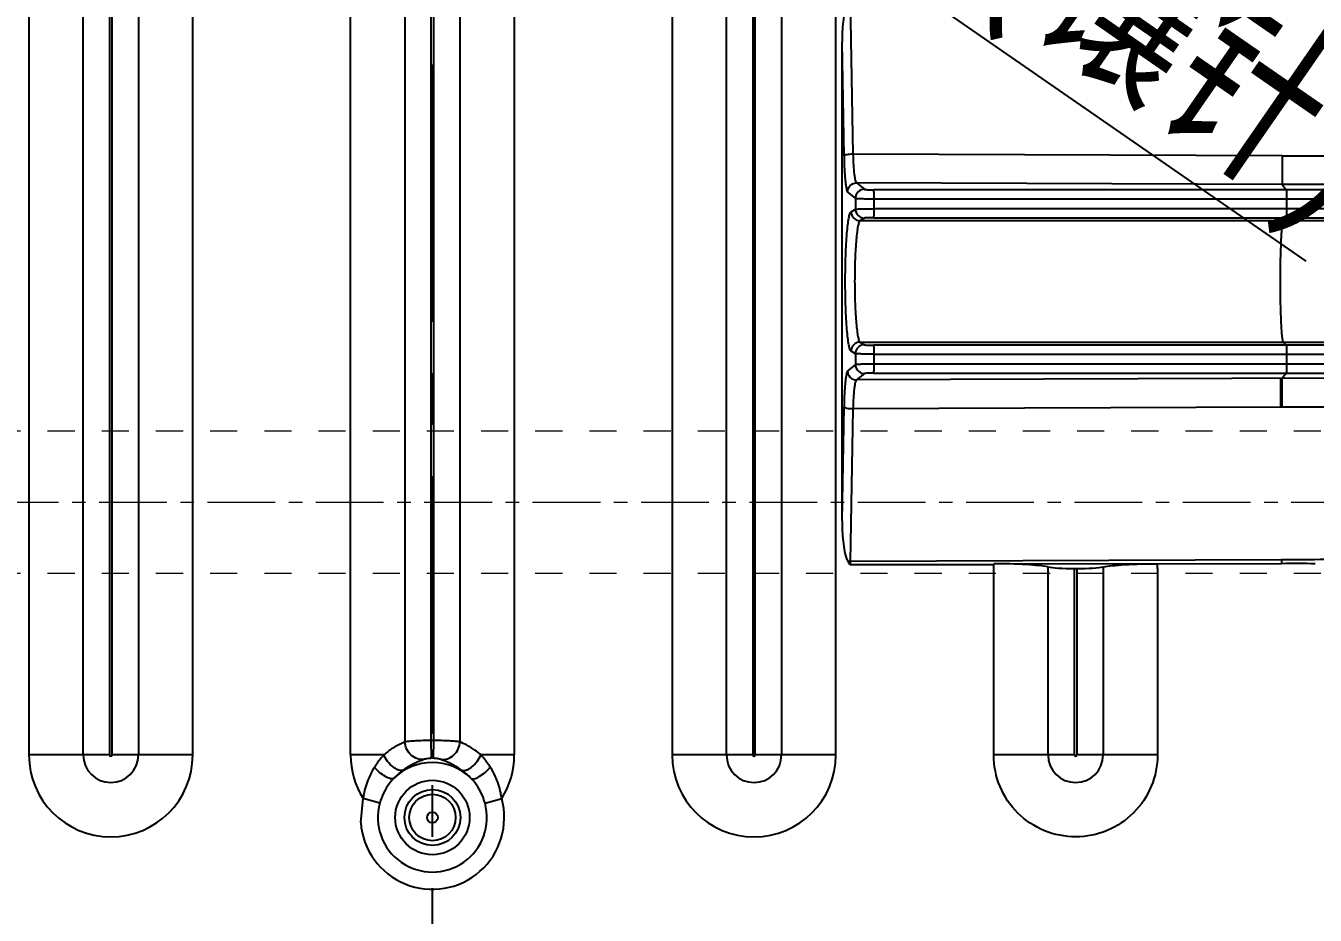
# Model space of a CAD drawing. Header units: millimetres. Extents: x -2895 to -298, y -11750 to -2997.
# Drawn here: x -1649.3 to -1576.7, y -6662.8 to -6612.8 of the extents above; entities that cross this region are included whole.
import ezdxf

# ---------------------------------------------------------------- set-up
doc = ezdxf.new("R2010")
doc.units = ezdxf.units.MM
doc.header["$LTSCALE"] = 16.335
doc.header["$PDMODE"] = 3
doc.header["$PDSIZE"] = 0.3125
doc.linetypes.add('CENTER', pattern=[0.6, 0.375, -0.075, 0.075, -0.075])
doc.linetypes.add('HIDDEN', pattern=[0.2, 0.1, -0.1])
doc.layers.get('0').update_dxf_attribs({"linetype": 'CONTINUOUS'})
doc.layers.get('Defpoints').update_dxf_attribs({"linetype": 'CONTINUOUS'})
doc.layers.add('cool', color=153, linetype='HIDDEN', lineweight=9)
doc.styles.get("Standard").update_dxf_attribs({"font": 'txt', "width": 0.8})
doc.dimstyles.new('ISO-25', dxfattribs={"dimtxt": 8, "dimasz": 6, "dimexe": 0, "dimexo": 0, "dimgap": 0, "dimtad": 1, "dimdsep": 46, "dimtxsty": 'Standard', "dimcen": 0, "dimclrd": 4, "dimclre": 4, "dimclrt": 6, "dimazin": 0, "dimtfac": 1, "dimtofl": 0, "dimtmove": 0, "dimatfit": 3, "dimfxl": 0, "dimarcsym": 0})

# ---------------------------------------------------------------- blocks, each defined once
blk = doc.blocks.new('*D539')
at = {"color": 4, "lineweight": -2, "transparency": 16777216}
blk.add_line((-1577.232, -6626.063), (-1620.014, -6596.436), dxfattribs=at)
at = {"color": 4, "transparency": 16777216}
blk.add_solid([(-1619.445, -6595.613), (-1620.583, -6597.258), (-1624.947, -6593.02)], dxfattribs=at)
at = {"layer": 'Defpoints', "color": 0, "transparency": 16777216}
for p in [(-1627.824, -6591.027), (-1624.947, -6593.02)]:
    blk.add_point(p, dxfattribs=at)
at = {"color": 6, "transparency": 16777216, "insert": (-1593.205, -6608.695), "char_height": 8, "attachment_point": 5, "rotation": 325.29672, "bg_fill": 3, "box_fill_scale": 1.1, "bg_fill_color": 256, "bg_fill_true_color": 13158600, "bg_fill_transparency": 0}
blk.add_mtext('∅3.5(\\M+5CFE2\\M+5D5EB)', dxfattribs=at)
blk = doc.blocks.new('147')
at = {"layer": 'cool', "ltscale": 0.932966}
for p, q in [((229.566, -3849.566), (-211.774, -3849.566)), ((229.566, -3857.566), (-211.774, -3857.566))]:
    blk.add_line(p, q, dxfattribs=at)
at = {"layer": 'cool', "color": 1, "linetype": 'CENTER', "ltscale": 0.621977}
blk.add_line((243.896, -3853.566), (-226.104, -3853.566), dxfattribs=at)
blk = doc.blocks.new('*D544')
at = {"color": 4, "lineweight": -2, "transparency": 16777216}
blk.add_line((-1424.416, -6639.623), (-1374.165, -6639.623), dxfattribs=at)
at = {"layer": 'Defpoints', "color": 0, "transparency": 16777216}
for p in [(-1626.385, -6601.624), (-1424.416, -6639.623)]:
    blk.add_point(p, dxfattribs=at)
at = {"color": 6, "transparency": 16777216, "insert": (-1378.165, -6636.623), "char_height": 6, "attachment_point": 5, "bg_fill": 3, "box_fill_scale": 1.1, "bg_fill_color": 256, "bg_fill_true_color": 13158600, "bg_fill_transparency": 0}
blk.add_mtext('38', dxfattribs=at)
at = {"layer": 'Defpoints', "color": 0, "transparency": 16777216}
blk.add_point((-1382.165, -6639.623), dxfattribs=at)
blk = doc.blocks.new('*D567')
at = {"color": 4, "lineweight": -2, "transparency": 16777216}
blk.add_line((-1499.755, -6654.333), (-1364.565, -6654.333), dxfattribs=at)
at = {"layer": 'Defpoints', "color": 0, "transparency": 16777216}
for p in [(-1626.385, -6601.624), (-1499.755, -6654.333)]:
    blk.add_point(p, dxfattribs=at)
at = {"color": 6, "transparency": 16777216, "insert": (-1373.365, -6651.333), "char_height": 6, "attachment_point": 5, "bg_fill": 3, "box_fill_scale": 1.1, "bg_fill_color": 256, "bg_fill_true_color": 13158600, "bg_fill_transparency": 0}
blk.add_mtext('52.71', dxfattribs=at)
at = {"layer": 'Defpoints', "color": 0, "transparency": 16777216}
blk.add_point((-1382.165, -6654.333), dxfattribs=at)
blk = doc.blocks.new('*D569')
at = {"color": 4, "lineweight": -2, "transparency": 16777216}
blk.add_line((-1420.377, -6726.623), (-1370.965, -6726.623), dxfattribs=at)
at = {"layer": 'Defpoints', "color": 0, "transparency": 16777216}
for p in [(-1626.385, -6601.624), (-1420.377, -6726.623)]:
    blk.add_point(p, dxfattribs=at)
at = {"color": 6, "transparency": 16777216, "insert": (-1376.565, -6723.623), "char_height": 6, "attachment_point": 5, "bg_fill": 3, "box_fill_scale": 1.1, "bg_fill_color": 256, "bg_fill_true_color": 13158600, "bg_fill_transparency": 0}
blk.add_mtext('125', dxfattribs=at)
at = {"layer": 'Defpoints', "color": 0, "transparency": 16777216}
blk.add_point((-1382.165, -6726.623), dxfattribs=at)
blk = doc.blocks.new('*D545')
at = {"color": 4, "lineweight": -2, "transparency": 16777216}
blk.add_line((-1499.755, -6655.088), (-1499.755, -6821.047), dxfattribs=at)
at = {"layer": 'Defpoints', "color": 0, "transparency": 16777216}
for p in [(-1626.385, -6601.624), (-1499.755, -6655.088), (-1499.755, -6798.647)]:
    blk.add_point(p, dxfattribs=at)
at = {"color": 6, "transparency": 16777216, "insert": (-1502.755, -6809.847), "char_height": 6, "attachment_point": 5, "rotation": 90, "bg_fill": 3, "box_fill_scale": 1.1, "bg_fill_color": 256, "bg_fill_true_color": 13158600, "bg_fill_transparency": 0}
blk.add_mtext('126.63', dxfattribs=at)
blk = doc.blocks.new('*D549')
at = {"color": 4, "lineweight": -2, "transparency": 16777216}
blk.add_line((-1828.355, -6639.623), (-1878.605, -6639.623), dxfattribs=at)
at = {"layer": 'Defpoints', "color": 0, "transparency": 16777216}
for p in [(-1626.385, -6601.624), (-1828.355, -6639.623)]:
    blk.add_point(p, dxfattribs=at)
at = {"color": 6, "transparency": 16777216, "insert": (-1874.605, -6636.623), "char_height": 6, "attachment_point": 5, "bg_fill": 3, "box_fill_scale": 1.1, "bg_fill_color": 256, "bg_fill_true_color": 13158600, "bg_fill_transparency": 0}
blk.add_mtext('38', dxfattribs=at)
at = {"layer": 'Defpoints', "color": 0, "transparency": 16777216}
blk.add_point((-1870.605, -6639.623), dxfattribs=at)
blk = doc.blocks.new('*D570')
at = {"color": 4, "lineweight": -2, "transparency": 16777216}
blk.add_line((-1832.393, -6726.623), (-1881.805, -6726.623), dxfattribs=at)
at = {"layer": 'Defpoints', "color": 0, "transparency": 16777216}
for p in [(-1626.385, -6601.624), (-1832.393, -6726.623)]:
    blk.add_point(p, dxfattribs=at)
at = {"color": 6, "transparency": 16777216, "insert": (-1876.205, -6723.623), "char_height": 6, "attachment_point": 5, "bg_fill": 3, "box_fill_scale": 1.1, "bg_fill_color": 256, "bg_fill_true_color": 13158600, "bg_fill_transparency": 0}
blk.add_mtext('125', dxfattribs=at)
at = {"layer": 'Defpoints', "color": 0, "transparency": 16777216}
blk.add_point((-1870.605, -6726.623), dxfattribs=at)
blk = doc.blocks.new('*D551')
at = {"color": 4, "lineweight": -2, "transparency": 16777216}
blk.add_line((-1412.585, -6761.623), (-1371.765, -6761.623), dxfattribs=at)
at = {"layer": 'Defpoints', "color": 0, "transparency": 16777216}
for p in [(-1626.385, -6601.624), (-1412.585, -6761.623)]:
    blk.add_point(p, dxfattribs=at)
at = {"color": 6, "transparency": 16777216, "insert": (-1376.965, -6758.623), "char_height": 6, "attachment_point": 5, "bg_fill": 3, "box_fill_scale": 1.1, "bg_fill_color": 256, "bg_fill_true_color": 13158600, "bg_fill_transparency": 0}
blk.add_mtext('160', dxfattribs=at)
at = {"layer": 'Defpoints', "color": 0, "transparency": 16777216}
blk.add_point((-1382.165, -6761.623), dxfattribs=at)
blk = doc.blocks.new('*D552')
at = {"color": 4, "lineweight": -2, "transparency": 16777216}
blk.add_line((-1626.385, -6784.369), (-1626.385, -6801.047), dxfattribs=at)
at = {"layer": 'Defpoints', "color": 0, "transparency": 16777216}
for p in [(-1626.385, -6601.624), (-1626.385, -6784.369)]:
    blk.add_point(p, dxfattribs=at)
at = {"color": 6, "transparency": 16777216, "insert": (-1629.385, -6799.847), "char_height": 6, "attachment_point": 5, "rotation": 90, "bg_fill": 3, "box_fill_scale": 1.1, "bg_fill_color": 256, "bg_fill_true_color": 13158600, "bg_fill_transparency": 0}
blk.add_mtext('0', dxfattribs=at)
at = {"layer": 'Defpoints', "color": 0, "transparency": 16777216}
blk.add_point((-1626.385, -6798.647), dxfattribs=at)
blk = doc.blocks.new('*D553')
at = {"color": 4, "lineweight": -2, "transparency": 16777216}
blk.add_line((-1421.385, -6758.506), (-1421.385, -6810.647), dxfattribs=at)
at = {"layer": 'Defpoints', "color": 0, "transparency": 16777216}
for p in [(-1626.385, -6601.624), (-1421.385, -6758.506), (-1421.385, -6798.647)]:
    blk.add_point(p, dxfattribs=at)
at = {"color": 6, "transparency": 16777216, "insert": (-1424.385, -6804.647), "char_height": 6, "attachment_point": 5, "rotation": 90, "bg_fill": 3, "box_fill_scale": 1.1, "bg_fill_color": 256, "bg_fill_true_color": 13158600, "bg_fill_transparency": 0}
blk.add_mtext('205', dxfattribs=at)
blk = doc.blocks.new('*D557')
at = {"color": 4, "lineweight": -2, "transparency": 16777216}
blk.add_line((-1831.385, -6758.506), (-1831.385, -6810.647), dxfattribs=at)
at = {"layer": 'Defpoints', "color": 0, "transparency": 16777216}
for p in [(-1626.385, -6601.624), (-1831.385, -6758.506), (-1831.385, -6798.647)]:
    blk.add_point(p, dxfattribs=at)
at = {"color": 6, "transparency": 16777216, "insert": (-1834.385, -6804.647), "char_height": 6, "attachment_point": 5, "rotation": 90, "bg_fill": 3, "box_fill_scale": 1.1, "bg_fill_color": 256, "bg_fill_true_color": 13158600, "bg_fill_transparency": 0}
blk.add_mtext('205', dxfattribs=at)
blk = doc.blocks.new('*D559')
at = {"color": 4, "lineweight": -2, "transparency": 16777216}
blk.add_line((-1840.185, -6761.623), (-1881.005, -6761.623), dxfattribs=at)
at = {"layer": 'Defpoints', "color": 0, "transparency": 16777216}
for p in [(-1626.385, -6601.624), (-1840.185, -6761.623)]:
    blk.add_point(p, dxfattribs=at)
at = {"color": 6, "transparency": 16777216, "insert": (-1875.805, -6758.623), "char_height": 6, "attachment_point": 5, "bg_fill": 3, "box_fill_scale": 1.1, "bg_fill_color": 256, "bg_fill_true_color": 13158600, "bg_fill_transparency": 0}
blk.add_mtext('160', dxfattribs=at)
at = {"layer": 'Defpoints', "color": 0, "transparency": 16777216}
blk.add_point((-1870.605, -6761.623), dxfattribs=at)
blk = doc.blocks.new('*D596')
at = {"color": 4, "lineweight": -2, "transparency": 16777216}
blk.add_line((-1624.77, -6746.624), (-1598.806, -6746.624), dxfattribs=at)
at = {"layer": 'Defpoints', "color": 0, "transparency": 16777216}
for p in [(-1626.385, -6601.624), (-1624.77, -6746.624)]:
    blk.add_point(p, dxfattribs=at)
at = {"color": 6, "transparency": 16777216, "insert": (-1604.406, -6743.624), "char_height": 6, "attachment_point": 5, "bg_fill": 3, "box_fill_scale": 1.1, "bg_fill_color": 256, "bg_fill_true_color": 13158600, "bg_fill_transparency": 0}
blk.add_mtext('145', dxfattribs=at)
at = {"layer": 'Defpoints', "color": 0, "transparency": 16777216}
blk.add_point((-1610.006, -6746.624), dxfattribs=at)

msp = doc.modelspace()

# ---------------------------------------------------------------- linework, layer by layer
at = {"color": 1, "linetype": 'CENTER', "ltscale": 2.363517}
msp.add_line((-1626.385, -6791.624), (-1626.385, -6411.623), dxfattribs=at)

# ---------------------------------------------------------------- next in the draw order: dimensions: what is measured, and where the dimension line sits
dim = msp.add_diameter_dim_2p(p1=(-1627.824, -6591.027), p2=(-1624.947, -6593.02), text='<>(镶针)', dimstyle='ISO-25', override={"dimfxl": 1.25})
dim.commit()
dim.dimension.update_dxf_attribs({"geometry": '*D539', "text_midpoint": (-1593.205, -6608.695)})

# ---------------------------------------------------------------- next in the draw order: block references
msp.add_blockref('147', (-1635.281, -2786.058))

# ---------------------------------------------------------------- next in the draw order: dimensions: what is measured, and where the dimension line sits
dim = msp.add_ordinate_dim(feature_location=(-1424.416, -6639.623), offset=(42.25, 0), dtype=0, origin=(-1626.385, -6601.624), dimstyle='ISO-25', override={"dimtxt": 6, "dimfxl": 1.25})
dim.commit()
dim.dimension.update_dxf_attribs({"geometry": '*D544', "text_midpoint": (-1378.165, -6636.623)})

# ---------------------------------------------------------------- next in the draw order: dimensions: what is measured, and where the dimension line sits
dim = msp.add_ordinate_dim(feature_location=(-1499.755, -6654.333), offset=(117.59, 0), dtype=0, origin=(-1626.385, -6601.624), dimstyle='ISO-25', override={"dimtxt": 6, "dimfxl": 1.25})
dim.commit()
dim.dimension.update_dxf_attribs({"geometry": '*D567', "text_midpoint": (-1373.365, -6651.333)})

# ---------------------------------------------------------------- next in the draw order: dimensions: what is measured, and where the dimension line sits
dim = msp.add_ordinate_dim(feature_location=(-1420.377, -6726.623), offset=(38.212, 0), dtype=0, origin=(-1626.385, -6601.624), dimstyle='ISO-25', override={"dimtxt": 6, "dimfxl": 1.25})
dim.commit()
dim.dimension.update_dxf_attribs({"geometry": '*D569', "text_midpoint": (-1376.565, -6723.623)})

# ---------------------------------------------------------------- next in the draw order: dimensions: what is measured, and where the dimension line sits
dim = msp.add_ordinate_dim(feature_location=(-1499.755, -6655.088), offset=(0, -143.558), dtype=1, origin=(-1626.385, -6601.624), dimstyle='ISO-25', override={"dimtxt": 6, "dimfxl": 1.25})
dim.commit()
dim.dimension.update_dxf_attribs({"geometry": '*D545', "text_midpoint": (-1502.755, -6809.847)})

# ---------------------------------------------------------------- next in the draw order: linework, layer by layer
at = {"color": 7, "linetype": 'Continuous'}
for p, q in [((-1612.904, -6572.7), (-1612.901, -6653.831)), ((-1603.689, -6653.831), (-1603.686, -6572.709)), ((-1609.844, -6653.831), (-1609.844, -6572.905)), ((-1608.362, -6572.991), (-1608.362, -6653.831)), ((-1608.228, -6653.831), (-1608.228, -6572.991)), ((-1606.746, -6572.905), (-1606.746, -6653.831)), ((-1621.779, -6588.508), (-1621.779, -6653.831)), ((-1624.836, -6596.296), (-1624.836, -6653.094)), ((-1602.878, -6611.456), (-1602.73, -6620.041)), ((-1603.231, -6620.138), (-1603.341, -6613.74)), ((-1603.341, -6640.656), (-1603.341, -6613.74)), ((-1578.578, -6620.129), (-1602.73, -6620.041)), ((-1578.577, -6620.129), (-1578.583, -6621.746)), ((-1578.583, -6621.746), (-1602.528, -6621.659)), ((-1602.528, -6621.659), (-1602.087, -6622.013)), ((-1552.015, -6622.047), (-1601.56, -6622.047)), ((-1552.015, -6621.751), (-1578.583, -6621.746)), ((-1578.583, -6621.746), (-1578.358, -6622.047)), ((-1602.589, -6622.514), (-1603.031, -6622.16)), ((-1602.589, -6622.514), (-1602.589, -6623.136)), ((-1601.535, -6622.548), (-1552.015, -6622.548)), ((-1601.535, -6623.11), (-1601.535, -6622.548)), ((-1578.334, -6622.548), (-1578.334, -6623.11)), ((-1602.836, -6623.284), (-1602.589, -6623.136)), ((-1552.015, -6623.11), (-1601.535, -6623.11)), ((-1602.087, -6623.637), (-1602.334, -6623.786)), ((-1552.015, -6623.786), (-1602.334, -6623.786)), ((-1601.56, -6623.612), (-1552.015, -6623.612)), ((-1578.359, -6623.612), (-1578.533, -6623.786)), ((-1602.334, -6630.611), (-1552.015, -6630.611)), ((-1602.334, -6630.611), (-1602.087, -6630.759)), ((-1552.015, -6630.785), (-1601.56, -6630.785)), ((-1578.533, -6630.611), (-1578.359, -6630.785)), ((-1602.589, -6631.261), (-1602.836, -6631.113)), ((-1602.589, -6631.261), (-1602.589, -6631.882)), ((-1601.535, -6631.286), (-1552.015, -6631.286)), ((-1601.535, -6631.849), (-1601.535, -6631.286)), ((-1578.334, -6631.286), (-1578.334, -6631.849)), ((-1603.031, -6632.237), (-1602.589, -6631.882)), ((-1552.015, -6631.849), (-1601.535, -6631.849)), ((-1602.086, -6632.384), (-1602.528, -6632.738)), ((-1576.135, -6632.646), (-1602.528, -6632.738)), ((-1601.56, -6632.35), (-1552.015, -6632.35)), ((-1578.659, -6634.268), (-1578.663, -6632.651)), ((-1578.358, -6632.35), (-1578.583, -6632.65)), ((-1578.578, -6634.267), (-1578.583, -6632.65)), ((-1603.341, -6640.656), (-1603.231, -6634.259)), ((-1602.73, -6634.356), (-1602.878, -6642.94)), ((-1578.578, -6634.267), (-1602.73, -6634.356)), ((-1602.896, -6643.113), (-1594.809, -6643.113)), ((-1578.627, -6642.852), (-1602.878, -6642.94)), ((-1594.809, -6653.847), (-1594.809, -6643.113)), ((-1594.807, -6643.077), (-1578.626, -6643.053)), ((-1585.597, -6643.341), (-1585.599, -6643.06)), ((-1578.627, -6642.852), (-1578.626, -6643.047)), ((-1591.754, -6653.831), (-1591.754, -6643.255)), ((-1590.272, -6643.341), (-1590.138, -6643.341)), ((-1590.272, -6653.831), (-1590.272, -6643.341)), ((-1590.138, -6643.341), (-1590.138, -6653.831)), ((-1588.656, -6643.255), (-1588.656, -6653.831)), ((-1585.597, -6643.341), (-1585.597, -6653.831)), ((-1621.779, -6653.831), (-1623.648, -6653.831)), ((-1608.362, -6653.831), (-1612.901, -6653.831)), ((-1603.689, -6653.831), (-1608.228, -6653.831)), ((-1590.272, -6653.831), (-1594.811, -6653.831)), ((-1585.599, -6653.831), (-1590.138, -6653.831)), ((-1623.426, -6656.541), (-1622.487, -6656.285))]:
    msp.add_line(p, q, dxfattribs=at)
for centre, radius, start, end in [((-1576.135, -5918.261), 701.873, 269.800491, 269.99994), ((-1602.332, -6623.282), 0.504, 180.20859, 269.78978), ((-1602.332, -6631.114), 0.504, 90.20938, 179.76957), ((-1576.135, -7336.136), 701.872, 90.00006, 90.199509), ((-1602.838, -6640.432), 2.509, 265.89231, 269.08809), ((-1595.374, -6643.147), 7.507, 178.42245, 179.90374), ((-1576.032, -7355.751), 712.905, 90.008303, 90.208542), ((-1626.385, -6653.831), 4.606, 327.80351, 360), ((-1608.295, -6653.831), 4.606, 180, 0), ((-1608.295, -6653.831), 1.549, 180.00138, 359.99862), ((-1608.295, -6653.831), 0.0669, 180, 0), ((-1590.205, -6653.831), 1.549, 180.00138, 359.99862), ((-1590.205, -6653.831), 0.0669, 180, 0), ((-1626.765, -6657.537), 3.5, 42.87841, 54.64605)]:
    msp.add_arc(centre, radius, start, end, dxfattribs=at)
for centre, start_param, end_param in [((-1590.272, -6643.2), -2.743398, -1.570796), ((-1590.138, -6643.2), -1.570796, -0.398195)]:
    msp.add_ellipse(centre, major_axis=(1.608, 0), ratio=0.087489, start_param=start_param, end_param=end_param, dxfattribs=at)
for points, knots in [([(-1603.018, -6611.462), (-1603.123, -6611.624), (-1603.212, -6612.013), (-1603.292, -6612.582), (-1603.333, -6613.161), (-1603.341, -6613.547), (-1603.341, -6613.74)], [0, 0, 0, 0, 0.249694, 0.499639, 0.749827, 1, 1, 1, 1]), ([(-1602.73, -6620.041), (-1602.794, -6620.042), (-1602.908, -6620.048), (-1603.061, -6620.068), (-1603.161, -6620.093), (-1603.222, -6620.118), (-1603.231, -6620.138)], [0, 0, 0, 0, 0.371518, 0.66464, 0.875102, 1, 1, 1, 1]), ([(-1603.231, -6620.138), (-1603.227, -6620.394), (-1603.215, -6620.762), (-1603.188, -6621.228), (-1603.164, -6621.522), (-1603.136, -6621.765), (-1603.107, -6621.953), (-1603.075, -6622.078), (-1603.049, -6622.145), (-1603.031, -6622.16)], [0, 0, 0, 0, 0.37553, 0.541299, 0.686443, 0.807366, 0.901031, 0.96514, 1, 1, 1, 1]), ([(-1602.73, -6620.041), (-1602.726, -6620.245), (-1602.711, -6620.619), (-1602.674, -6621.059), (-1602.634, -6621.342), (-1602.604, -6621.494), (-1602.573, -6621.594), (-1602.545, -6621.648), (-1602.528, -6621.659)], [0, 0, 0, 0, 0.373444, 0.683221, 0.803923, 0.897782, 0.962928, 1, 1, 1, 1]), ([(-1603.031, -6622.16), (-1603.03, -6622.032), (-1602.922, -6621.767), (-1602.656, -6621.659), (-1602.528, -6621.659)], [0, 0, 0, 0, 0.500245, 1, 1, 1, 1]), ([(-1602.086, -6622.013), (-1602.208, -6622.013), (-1602.472, -6622.113), (-1602.588, -6622.38), (-1602.589, -6622.514)], [0, 0, 0, 0, 0.474231, 1, 1, 1, 1]), ([(-1602.087, -6622.013), (-1602.082, -6622.017), (-1602.063, -6622.021), (-1602.007, -6622.031), (-1601.9, -6622.038), (-1601.742, -6622.045), (-1601.623, -6622.047), (-1601.56, -6622.047)], [0, 0, 0, 0, 0.035443, 0.10301, 0.326497, 0.641181, 1, 1, 1, 1]), ([(-1601.535, -6622.548), (-1601.535, -6622.484), (-1601.537, -6622.365), (-1601.539, -6622.209), (-1601.552, -6622.11), (-1601.551, -6622.058), (-1601.56, -6622.047)], [0, 0, 0, 0, 0.383391, 0.71327, 0.919102, 1, 1, 1, 1]), ([(-1578.358, -6622.047), (-1578.355, -6622.051), (-1578.353, -6622.068), (-1578.345, -6622.12), (-1578.34, -6622.222), (-1578.335, -6622.372), (-1578.334, -6622.487), (-1578.334, -6622.548)], [0, 0, 0, 0, 0.032093, 0.097186, 0.318044, 0.634078, 1, 1, 1, 1]), ([(-1602.589, -6622.514), (-1602.578, -6622.519), (-1602.542, -6622.522), (-1602.473, -6622.529), (-1602.37, -6622.534), (-1602.181, -6622.541), (-1601.899, -6622.547), (-1601.662, -6622.548), (-1601.535, -6622.548)], [0, 0, 0, 0, 0.033872, 0.101021, 0.199331, 0.325016, 0.639921, 1, 1, 1, 1]), ([(-1602.836, -6631.113), (-1602.85, -6631.103), (-1602.875, -6631.066), (-1602.923, -6630.949), (-1602.973, -6630.717), (-1603.025, -6630.349), (-1603.071, -6629.866), (-1603.11, -6629.287), (-1603.149, -6628.388), (-1603.168, -6627.198), (-1603.149, -6626.009), (-1603.11, -6625.109), (-1603.071, -6624.531), (-1603.025, -6624.048), (-1602.973, -6623.679), (-1602.923, -6623.447), (-1602.875, -6623.331), (-1602.85, -6623.294), (-1602.836, -6623.284)], [0, 0, 0, 0, 0.006419, 0.016339, 0.04805, 0.095851, 0.158003, 0.232234, 0.315998, 0.50001, 0.684021, 0.767782, 0.84201, 0.904158, 0.951956, 0.983661, 0.993581, 1, 1, 1, 1]), ([(-1602.589, -6623.136), (-1602.578, -6623.132), (-1602.542, -6623.13), (-1602.428, -6623.121), (-1602.215, -6623.117), (-1601.899, -6623.111), (-1601.662, -6623.11), (-1601.535, -6623.11)], [0, 0, 0, 0, 0.03364, 0.100715, 0.324739, 0.639771, 1, 1, 1, 1]), ([(-1602.589, -6623.136), (-1602.588, -6623.264), (-1602.481, -6623.529), (-1602.215, -6623.637), (-1602.087, -6623.637)], [0, 0, 0, 0, 0.50043, 1, 1, 1, 1]), ([(-1601.56, -6623.612), (-1601.556, -6623.608), (-1601.554, -6623.59), (-1601.549, -6623.558), (-1601.545, -6623.51), (-1601.54, -6623.424), (-1601.536, -6623.29), (-1601.535, -6623.175), (-1601.535, -6623.11)], [0, 0, 0, 0, 0.032727, 0.101459, 0.19899, 0.315838, 0.614095, 1, 1, 1, 1]), ([(-1578.334, -6623.11), (-1578.334, -6623.172), (-1578.335, -6623.287), (-1578.339, -6623.424), (-1578.344, -6623.514), (-1578.348, -6623.562), (-1578.353, -6623.592), (-1578.355, -6623.608), (-1578.359, -6623.612)], [0, 0, 0, 0, 0.369466, 0.687398, 0.81184, 0.907195, 0.970454, 1, 1, 1, 1]), ([(-1602.334, -6623.786), (-1602.347, -6623.793), (-1602.371, -6623.825), (-1602.414, -6623.927), (-1602.46, -6624.131), (-1602.509, -6624.453), (-1602.551, -6624.874), (-1602.587, -6625.378), (-1602.623, -6626.162), (-1602.64, -6627.199), (-1602.623, -6628.235), (-1602.587, -6629.019), (-1602.551, -6629.523), (-1602.508, -6629.944), (-1602.46, -6630.266), (-1602.414, -6630.47), (-1602.371, -6630.572), (-1602.347, -6630.604), (-1602.334, -6630.611)], [0, 0, 0, 0, 0.006364, 0.016408, 0.048537, 0.096364, 0.158407, 0.232577, 0.316246, 0.500019, 0.683786, 0.767459, 0.841615, 0.903653, 0.951473, 0.98358, 0.99363, 1, 1, 1, 1]), ([(-1601.56, -6623.612), (-1601.623, -6623.612), (-1601.742, -6623.614), (-1601.901, -6623.616), (-1602.011, -6623.628), (-1602.072, -6623.628), (-1602.087, -6623.637)], [0, 0, 0, 0, 0.3594, 0.674585, 0.898273, 1, 1, 1, 1]), ([(-1578.533, -6623.786), (-1578.541, -6623.795), (-1578.553, -6623.828), (-1578.569, -6623.89), (-1578.584, -6623.983), (-1578.607, -6624.163), (-1578.631, -6624.454), (-1578.656, -6624.874), (-1578.676, -6625.378), (-1578.696, -6626.162), (-1578.702, -6626.776), (-1578.702, -6627.198)], [0, 0, 0, 0, 0.010646, 0.029605, 0.057047, 0.092868, 0.18835, 0.312843, 0.461847, 0.630123, 1, 1, 1, 1]), ([(-1578.702, -6627.198), (-1578.702, -6627.62), (-1578.696, -6628.235), (-1578.676, -6629.019), (-1578.656, -6629.522), (-1578.631, -6629.943), (-1578.607, -6630.234), (-1578.584, -6630.414), (-1578.569, -6630.507), (-1578.553, -6630.569), (-1578.541, -6630.602), (-1578.533, -6630.611)], [0, 0, 0, 0, 0.369877, 0.538153, 0.687157, 0.81165, 0.907132, 0.942953, 0.970395, 0.989354, 1, 1, 1, 1]), ([(-1602.087, -6630.759), (-1602.215, -6630.76), (-1602.481, -6630.867), (-1602.588, -6631.133), (-1602.589, -6631.261)], [0, 0, 0, 0, 0.499569, 1, 1, 1, 1]), ([(-1602.087, -6630.759), (-1602.072, -6630.768), (-1602.011, -6630.768), (-1601.901, -6630.781), (-1601.742, -6630.783), (-1601.624, -6630.785), (-1601.56, -6630.785)], [0, 0, 0, 0, 0.101486, 0.32521, 0.639862, 1, 1, 1, 1]), ([(-1601.535, -6631.286), (-1601.535, -6631.222), (-1601.536, -6631.107), (-1601.54, -6630.972), (-1601.545, -6630.887), (-1601.549, -6630.839), (-1601.554, -6630.807), (-1601.556, -6630.789), (-1601.56, -6630.785)], [0, 0, 0, 0, 0.385906, 0.684162, 0.80101, 0.898542, 0.967273, 1, 1, 1, 1]), ([(-1578.359, -6630.785), (-1578.355, -6630.788), (-1578.353, -6630.805), (-1578.348, -6630.835), (-1578.344, -6630.883), (-1578.339, -6630.973), (-1578.335, -6631.109), (-1578.334, -6631.224), (-1578.334, -6631.286)], [0, 0, 0, 0, 0.029546, 0.092805, 0.18816, 0.312602, 0.630534, 1, 1, 1, 1]), ([(-1601.535, -6631.286), (-1601.662, -6631.286), (-1601.899, -6631.286), (-1602.215, -6631.28), (-1602.428, -6631.275), (-1602.542, -6631.267), (-1602.578, -6631.264), (-1602.589, -6631.261)], [0, 0, 0, 0, 0.360229, 0.675261, 0.899285, 0.966363, 1, 1, 1, 1]), ([(-1603.031, -6632.237), (-1603.049, -6632.252), (-1603.075, -6632.319), (-1603.107, -6632.443), (-1603.136, -6632.632), (-1603.164, -6632.875), (-1603.188, -6633.168), (-1603.215, -6633.635), (-1603.227, -6634.003), (-1603.231, -6634.259)], [0, 0, 0, 0, 0.034888, 0.099137, 0.192756, 0.313544, 0.458634, 0.624415, 1, 1, 1, 1]), ([(-1603.031, -6632.237), (-1603.03, -6632.365), (-1602.922, -6632.63), (-1602.656, -6632.738), (-1602.528, -6632.738)], [0, 0, 0, 0, 0.50024, 1, 1, 1, 1]), ([(-1601.535, -6631.849), (-1601.662, -6631.849), (-1601.899, -6631.85), (-1602.181, -6631.856), (-1602.37, -6631.863), (-1602.473, -6631.868), (-1602.542, -6631.875), (-1602.578, -6631.878), (-1602.589, -6631.882)], [0, 0, 0, 0, 0.360084, 0.674988, 0.800671, 0.89898, 0.966127, 1, 1, 1, 1]), ([(-1602.589, -6631.882), (-1602.588, -6632.017), (-1602.472, -6632.283), (-1602.208, -6632.383), (-1602.086, -6632.384)], [0, 0, 0, 0, 0.525768, 1, 1, 1, 1]), ([(-1601.56, -6632.35), (-1601.551, -6632.339), (-1601.552, -6632.287), (-1601.539, -6632.188), (-1601.537, -6632.032), (-1601.535, -6631.913), (-1601.535, -6631.849)], [0, 0, 0, 0, 0.080903, 0.286736, 0.616614, 1, 1, 1, 1]), ([(-1578.334, -6631.849), (-1578.334, -6631.91), (-1578.335, -6632.024), (-1578.34, -6632.175), (-1578.345, -6632.277), (-1578.353, -6632.329), (-1578.355, -6632.346), (-1578.358, -6632.35)], [0, 0, 0, 0, 0.365922, 0.681956, 0.902814, 0.967907, 1, 1, 1, 1]), ([(-1602.528, -6632.738), (-1602.545, -6632.749), (-1602.573, -6632.802), (-1602.604, -6632.903), (-1602.634, -6633.054), (-1602.674, -6633.338), (-1602.711, -6633.777), (-1602.726, -6634.151), (-1602.73, -6634.356)], [0, 0, 0, 0, 0.037013, 0.102086, 0.19583, 0.316439, 0.626125, 1, 1, 1, 1]), ([(-1601.56, -6632.35), (-1601.623, -6632.35), (-1601.742, -6632.351), (-1601.899, -6632.358), (-1602.007, -6632.366), (-1602.063, -6632.376), (-1602.082, -6632.38), (-1602.086, -6632.384)], [0, 0, 0, 0, 0.359239, 0.673405, 0.896107, 0.96414, 1, 1, 1, 1]), ([(-1603.231, -6634.259), (-1603.222, -6634.278), (-1603.161, -6634.303), (-1603.061, -6634.329), (-1602.908, -6634.349), (-1602.794, -6634.355), (-1602.73, -6634.356)], [0, 0, 0, 0, 0.124886, 0.335349, 0.628472, 1, 1, 1, 1]), ([(-1603.341, -6640.656), (-1603.341, -6640.849), (-1603.333, -6641.235), (-1603.292, -6641.815), (-1603.212, -6642.384), (-1603.123, -6642.773), (-1603.018, -6642.934)], [0, 0, 0, 0, 0.250173, 0.500361, 0.750305, 1, 1, 1, 1]), ([(-1591.754, -6643.255), (-1591.919, -6643.221), (-1592.326, -6643.17), (-1593.343, -6643.095), (-1594.196, -6643.078), (-1594.807, -6643.077)], [0, 0, 0, 0, 0.165176, 0.40057, 1, 1, 1, 1]), ([(-1588.656, -6643.255), (-1588.491, -6643.221), (-1588.084, -6643.17), (-1587.065, -6643.095), (-1586.211, -6643.077), (-1585.598, -6643.077)], [0, 0, 0, 0, 0.165184, 0.400685, 1, 1, 1, 1]), ([(-1625.908, -6654.085), (-1625.785, -6654.098), (-1625.515, -6654.068), (-1625.157, -6653.851), (-1624.91, -6653.502), (-1624.843, -6653.227), (-1624.836, -6653.094)], [0, 0, 0, 0, 0.228254, 0.487069, 0.754238, 1, 1, 1, 1]), ([(-1623.648, -6653.831), (-1623.758, -6653.735), (-1624.017, -6653.525), (-1624.422, -6653.288), (-1624.711, -6653.147), (-1624.836, -6653.094)], [0, 0, 0, 0, 0.312424, 0.709954, 1, 1, 1, 1]), ([(-1624.74, -6654.683), (-1624.667, -6654.714), (-1624.52, -6654.704), (-1624.337, -6654.623), (-1624.109, -6654.471), (-1623.861, -6654.208), (-1623.708, -6653.958), (-1623.648, -6653.831)], [0, 0, 0, 0, 0.160427, 0.274025, 0.408875, 0.714169, 1, 1, 1, 1]), ([(-1623.118, -6654.527), (-1623.158, -6654.464), (-1623.321, -6654.222), (-1623.504, -6653.993), (-1623.648, -6653.831)], [0, 0, 0, 0, 0.255001, 1, 1, 1, 1]), ([(-1585.597, -6653.831), (-1585.597, -6654.429), (-1585.84, -6655.638), (-1586.86, -6657.169), (-1588.391, -6658.194), (-1590.197, -6658.557), (-1592.004, -6658.201), (-1593.538, -6657.181), (-1594.566, -6655.655), (-1594.809, -6654.445), (-1594.809, -6653.847)], [0, 0, 0, 0, 0.125029, 0.250002, 0.375012, 0.500013, 0.625016, 0.750019, 0.875007, 1, 1, 1, 1]), ([(-1624.74, -6654.683), (-1624.95, -6654.534), (-1625.333, -6654.314), (-1625.741, -6654.155), (-1625.907, -6654.085)], [0, 0, 0, 0, 0.587455, 1, 1, 1, 1]), ([(-1624.2, -6655.156), (-1624.153, -6655.184), (-1623.978, -6655.169), (-1623.598, -6654.978), (-1623.303, -6654.728), (-1623.118, -6654.527)], [0, 0, 0, 0, 0.129118, 0.36591, 1, 1, 1, 1]), ([(-1623.426, -6656.541), (-1623.462, -6656.41), (-1623.633, -6655.906), (-1623.925, -6655.441), (-1624.2, -6655.156)], [0, 0, 0, 0, 0.255192, 1, 1, 1, 1]), ([(-1622.487, -6656.285), (-1622.502, -6656.176), (-1622.577, -6655.744), (-1622.714, -6655.323), (-1622.849, -6655.024)], [0, 0, 0, 0, 0.251585, 1, 1, 1, 1])]:
    msp.add_open_spline(points, degree=3, knots=knots, dxfattribs=at)
for points in [[(-1602.896, -6643.113), (-1602.937, -6643.054), (-1602.978, -6642.995), (-1603.018, -6642.934)], [(-1578.626, -6643.053), (-1577.991, -6643.039), (-1577.356, -6643.031), (-1576.722, -6643.064)], [(-1622.849, -6655.024), (-1622.927, -6654.853), (-1623.017, -6654.686), (-1623.118, -6654.527)]]:
    msp.add_open_spline(points, degree=3, dxfattribs=at)

# ---------------------------------------------------------------- next in the draw order: dimensions: what is measured, and where the dimension line sits
dim = msp.add_ordinate_dim(feature_location=(-1828.355, -6639.623), offset=(-42.25, 0), dtype=0, origin=(-1626.385, -6601.624), dimstyle='ISO-25', override={"dimtxt": 6, "dimfxl": 1.25})
dim.commit()
dim.dimension.update_dxf_attribs({"geometry": '*D549', "text_midpoint": (-1874.605, -6636.623)})

# ---------------------------------------------------------------- next in the draw order: dimensions: what is measured, and where the dimension line sits
dim = msp.add_ordinate_dim(feature_location=(-1832.393, -6726.623), offset=(-38.212, 0), dtype=0, origin=(-1626.385, -6601.624), dimstyle='ISO-25', override={"dimtxt": 6, "dimfxl": 1.25})
dim.commit()
dim.dimension.update_dxf_attribs({"geometry": '*D570', "text_midpoint": (-1876.205, -6723.623)})

# ---------------------------------------------------------------- next in the draw order: linework, layer by layer
for p, q in [((-1649.084, -6572.709), (-1649.081, -6653.831)), ((-1639.869, -6653.831), (-1639.866, -6572.7)), ((-1646.024, -6653.831), (-1646.024, -6572.905)), ((-1644.542, -6572.991), (-1644.542, -6653.831)), ((-1644.408, -6653.831), (-1644.408, -6572.991)), ((-1642.926, -6572.905), (-1642.926, -6653.831)), ((-1630.991, -6653.831), (-1630.991, -6588.508)), ((-1627.934, -6596.296), (-1627.934, -6653.094)), ((-1626.452, -6653.017), (-1626.452, -6596.36)), ((-1626.318, -6596.36), (-1626.318, -6653.017)), ((-1626.437, -6654.018), (-1626.452, -6653.017)), ((-1626.318, -6653.017), (-1626.334, -6654.018)), ((-1644.542, -6653.831), (-1649.081, -6653.831)), ((-1639.869, -6653.831), (-1644.408, -6653.831)), ((-1629.123, -6653.831), (-1630.991, -6653.831)), ((-1630.416, -6657.626), (-1630.283, -6656.285)), ((-1629.344, -6656.541), (-1630.283, -6656.285))]:
    msp.add_line(p, q, dxfattribs=at)
for radius in [2.094, 1.572, 1.306, 0.303]:
    msp.add_circle((-1626.385, -6657.348), radius, dxfattribs=at)
for centre, radius, start, end in [((-1626.385, -6657.348), 4.332, 89.11446, 90.88554), ((-1644.475, -6653.831), 4.606, 180, 360), ((-1644.475, -6653.831), 1.549, 180.00138, 359.99862), ((-1644.475, -6653.831), 0.0669, 180, 0), ((-1626.385, -6653.831), 4.606, 180, 212.19649), ((-1626.385, -6657.348), 3.095, 45.10091, 134.89909), ((-1626.385, -6657.348), 3.33, 89.11446, 90.88554), ((-1626.385, -6657.348), 4.04, 183.94026, 15.25748), ((-1626.385, -6657.348), 3.067, 164.74252, 15.25748)]:
    msp.add_arc(centre, radius, start, end, dxfattribs=at)
for points, knots in [([(-1627.934, -6653.094), (-1628.012, -6653.127), (-1628.242, -6653.236), (-1628.657, -6653.455), (-1628.962, -6653.691), (-1629.123, -6653.831)], [0, 0, 0, 0, 0.180265, 0.544489, 1, 1, 1, 1]), ([(-1626.452, -6653.017), (-1626.749, -6653.019), (-1627.163, -6653.031), (-1627.656, -6653.065), (-1627.854, -6653.082), (-1627.934, -6653.094)], [0, 0, 0, 0, 0.599571, 0.835272, 1, 1, 1, 1]), ([(-1626.863, -6654.085), (-1626.983, -6654.098), (-1627.248, -6654.069), (-1627.607, -6653.858), (-1627.858, -6653.509), (-1627.927, -6653.23), (-1627.934, -6653.094)], [0, 0, 0, 0, 0.223233, 0.479706, 0.748809, 1, 1, 1, 1]), ([(-1624.836, -6653.094), (-1624.917, -6653.082), (-1625.114, -6653.065), (-1625.608, -6653.03), (-1626.022, -6653.019), (-1626.318, -6653.017)], [0, 0, 0, 0, 0.164658, 0.400319, 1, 1, 1, 1]), ([(-1629.123, -6653.831), (-1629.17, -6653.884), (-1629.36, -6654.106), (-1629.534, -6654.341), (-1629.652, -6654.527)], [0, 0, 0, 0, 0.245035, 1, 1, 1, 1]), ([(-1628.03, -6654.683), (-1628.103, -6654.714), (-1628.25, -6654.704), (-1628.434, -6654.623), (-1628.662, -6654.471), (-1628.909, -6654.208), (-1629.063, -6653.958), (-1629.123, -6653.831)], [0, 0, 0, 0, 0.160429, 0.274027, 0.408877, 0.714169, 1, 1, 1, 1]), ([(-1629.652, -6654.527), (-1629.735, -6654.656), (-1630.038, -6655.204), (-1630.22, -6655.818), (-1630.283, -6656.285)], [0, 0, 0, 0, 0.246338, 1, 1, 1, 1]), ([(-1628.57, -6655.156), (-1628.619, -6655.185), (-1628.797, -6655.168), (-1629.176, -6654.975), (-1629.469, -6654.726), (-1629.652, -6654.527)], [0, 0, 0, 0, 0.132059, 0.372264, 1, 1, 1, 1]), ([(-1628.03, -6654.683), (-1628.077, -6654.716), (-1628.269, -6654.86), (-1628.446, -6655.022), (-1628.57, -6655.156)], [0, 0, 0, 0, 0.240377, 1, 1, 1, 1]), ([(-1626.863, -6654.085), (-1627.029, -6654.155), (-1627.438, -6654.315), (-1627.821, -6654.534), (-1628.03, -6654.683)], [0, 0, 0, 0, 0.412609, 1, 1, 1, 1]), ([(-1626.437, -6654.018), (-1626.522, -6654.02), (-1626.666, -6654.035), (-1626.809, -6654.062), (-1626.863, -6654.085)], [0, 0, 0, 0, 0.594292, 1, 1, 1, 1]), ([(-1625.908, -6654.085), (-1625.961, -6654.062), (-1626.105, -6654.035), (-1626.248, -6654.02), (-1626.334, -6654.018)], [0, 0, 0, 0, 0.40586, 1, 1, 1, 1]), ([(-1628.57, -6655.156), (-1628.661, -6655.25), (-1629.003, -6655.658), (-1629.239, -6656.154), (-1629.344, -6656.541)], [0, 0, 0, 0, 0.244948, 1, 1, 1, 1])]:
    msp.add_open_spline(points, degree=3, knots=knots, dxfattribs=at)

# ---------------------------------------------------------------- next in the draw order: dimensions: what is measured, and where the dimension line sits
dim = msp.add_ordinate_dim(feature_location=(-1412.585, -6761.623), offset=(30.42, 0), dtype=0, origin=(-1626.385, -6601.624), dimstyle='ISO-25', override={"dimtxt": 6, "dimfxl": 1.25})
dim.commit()
dim.dimension.update_dxf_attribs({"geometry": '*D551', "text_midpoint": (-1376.965, -6758.623)})

# ---------------------------------------------------------------- next in the draw order: dimensions: what is measured, and where the dimension line sits
dim = msp.add_ordinate_dim(feature_location=(-1626.385261642, -6784.369303815), offset=(0, -14.277413901), dtype=1, origin=(-1626.385261642, -6601.62356913), dimstyle='ISO-25', override={"dimtxt": 6, "dimfxl": 1.25})
dim.commit()
dim.dimension.update_dxf_attribs({"geometry": '*D552', "text_midpoint": (-1629.385261642, -6799.846717715)})

# ---------------------------------------------------------------- next in the draw order: dimensions: what is measured, and where the dimension line sits
dim = msp.add_ordinate_dim(feature_location=(-1421.385, -6758.506), offset=(0, -40.141), dtype=1, origin=(-1626.385, -6601.624), dimstyle='ISO-25', override={"dimtxt": 6, "dimfxl": 1.25})
dim.commit()
dim.dimension.update_dxf_attribs({"geometry": '*D553', "text_midpoint": (-1424.385, -6804.647)})

# ---------------------------------------------------------------- next in the draw order: dimensions: what is measured, and where the dimension line sits
dim = msp.add_ordinate_dim(feature_location=(-1831.385, -6758.506), offset=(0, -40.141), dtype=1, origin=(-1626.385, -6601.624), dimstyle='ISO-25', override={"dimtxt": 6, "dimfxl": 1.25})
dim.commit()
dim.dimension.update_dxf_attribs({"geometry": '*D557', "text_midpoint": (-1834.385, -6804.647)})

# ---------------------------------------------------------------- next in the draw order: dimensions: what is measured, and where the dimension line sits
dim = msp.add_ordinate_dim(feature_location=(-1840.185, -6761.623), offset=(-30.42, 0), dtype=0, origin=(-1626.385, -6601.624), dimstyle='ISO-25', override={"dimtxt": 6, "dimfxl": 1.25})
dim.commit()
dim.dimension.update_dxf_attribs({"geometry": '*D559', "text_midpoint": (-1875.805, -6758.623)})

# ---------------------------------------------------------------- next in the draw order: dimensions: what is measured, and where the dimension line sits
dim = msp.add_ordinate_dim(feature_location=(-1624.77, -6746.624), offset=(14.764, 0), dtype=0, origin=(-1626.385, -6601.624), dimstyle='ISO-25', override={"dimtxt": 6, "dimfxl": 1.25})
dim.commit()
dim.dimension.update_dxf_attribs({"geometry": '*D596', "text_midpoint": (-1604.406, -6743.624)})

doc.saveas('drawing.dxf')
